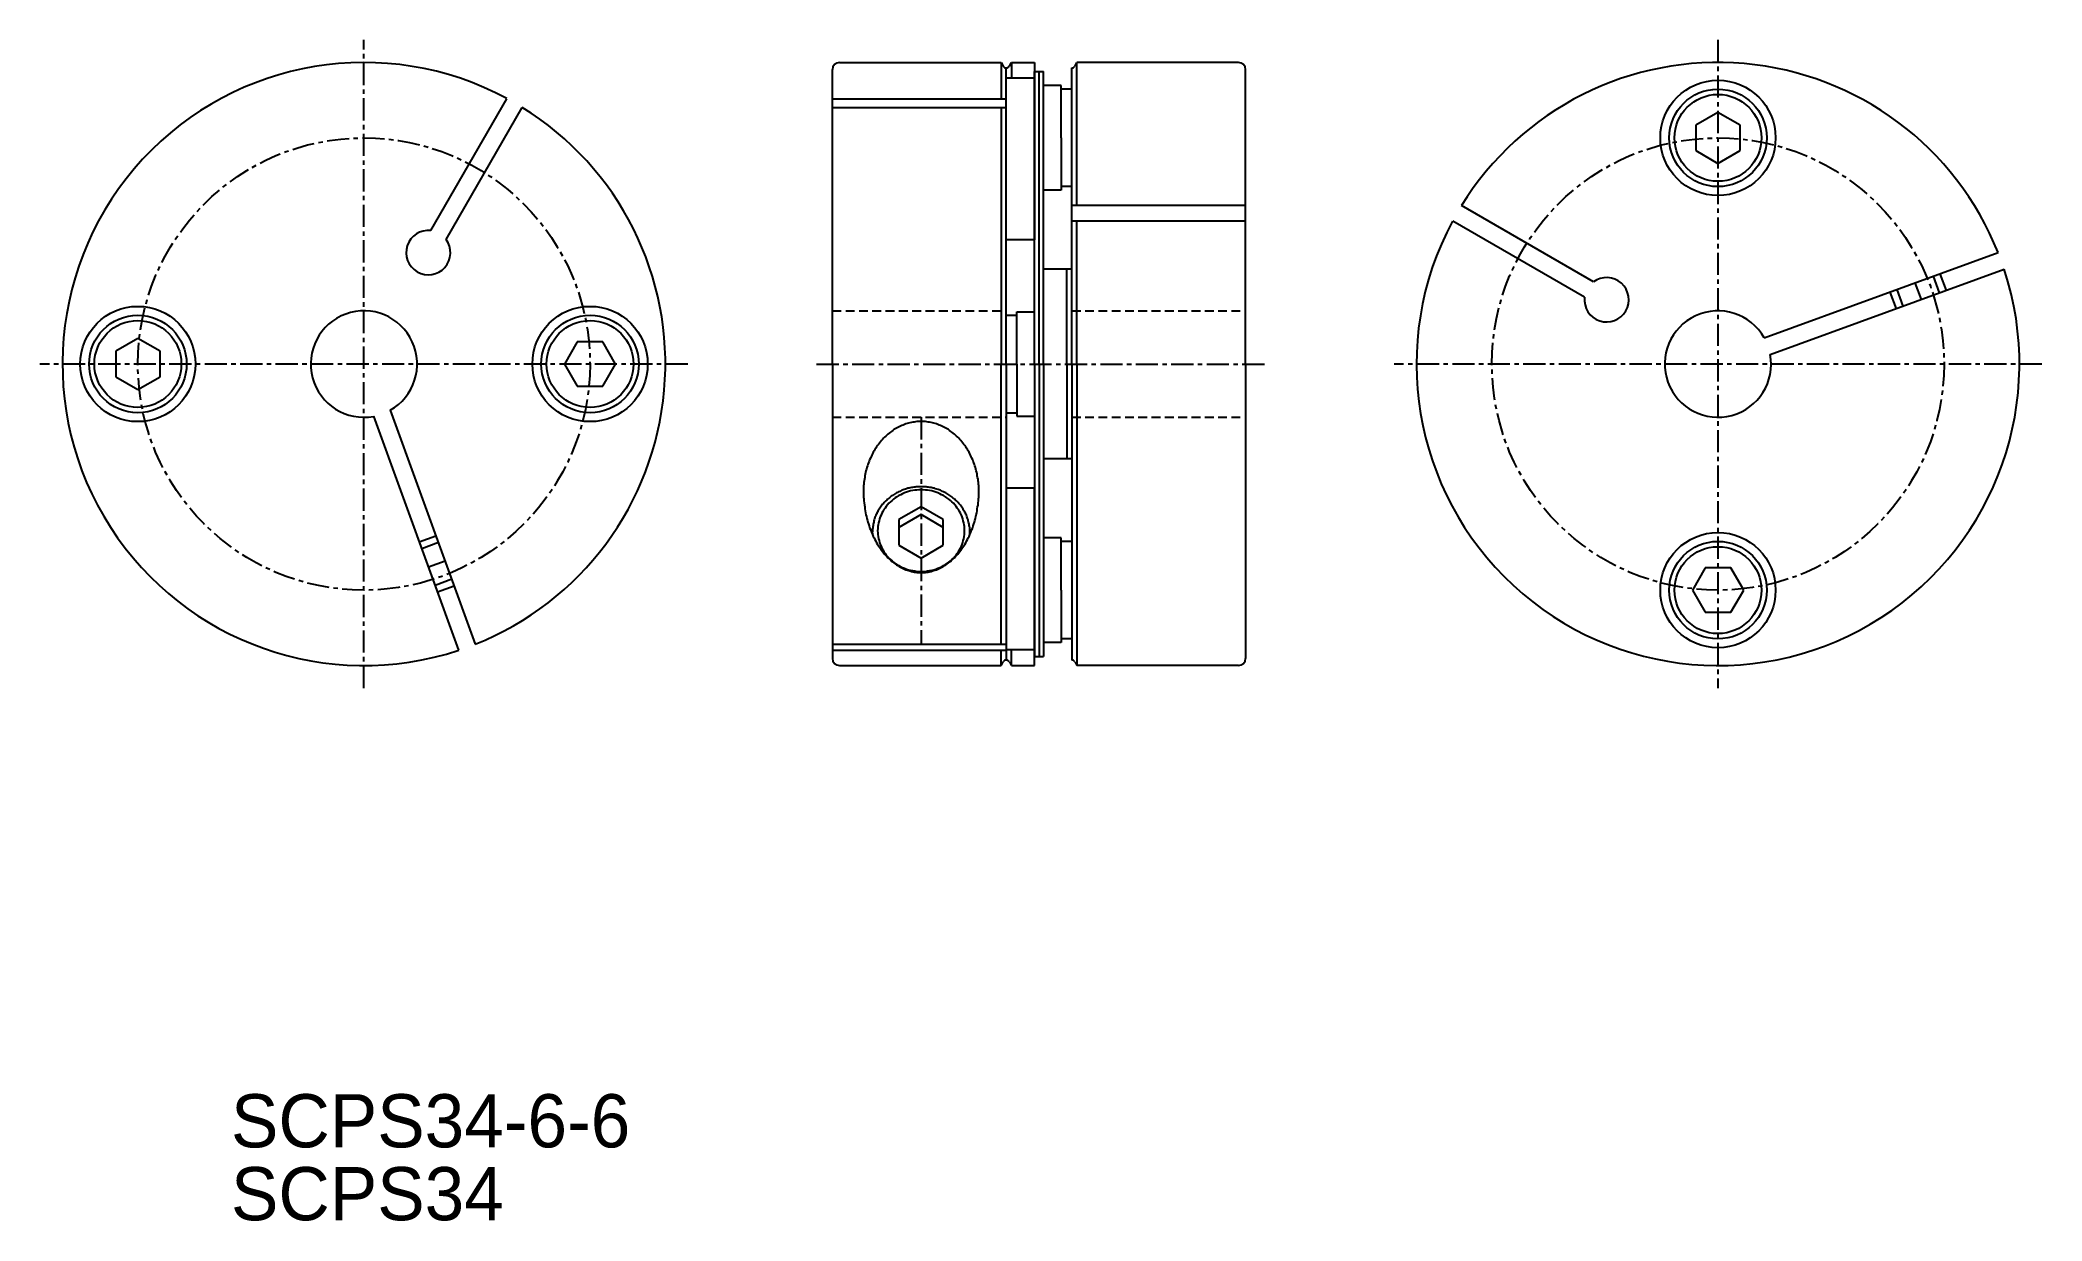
# Model space of a CAD drawing. Extents: x 60 to 172, y 29 to 95.
import ezdxf

# ---------------------------------------------------------------- set-up
doc = ezdxf.new("R2010")
doc.units = 0
doc.linetypes.add('CENTER', pattern=[2, 1.25, -0.25, 0.25, -0.25])
doc.linetypes.add('DASHED', pattern=[0.75, 0.5, -0.25])
doc.layers.get('0').update_dxf_attribs({"linetype": 'CONTINUOUS'})
doc.layers.add('CENTER', color=1, linetype='CENTER')

msp = doc.modelspace()

# ---------------------------------------------------------------- linework, layer by layer
at = {"color": 7, "linetype": 'CONTINUOUS'}
for p, q in [((104.67, 93.96), (113.79, 93.96)), ((113.79, 93.96), (113.79, 91.92)), ((113.79, 93.96), (113.9, 93.76)), ((114.25, 93.76), (114.36, 93.96)), ((114.36, 93.96), (115.67, 93.96)), ((114.36, 93.96), (114.36, 93.07)), ((115.67, 93.96), (115.67, 83.96)), ((117.95, 93.76), (118.06, 93.96)), ((127.17, 93.96), (118.06, 93.96)), ((118.06, 85.89), (118.06, 93.96)), ((104.27, 76.96), (104.27, 93.56)), ((114.07, 76.96), (114.07, 93.66)), ((115.67, 93.07), (114.07, 93.07)), ((115.67, 76.96), (115.67, 93.46)), ((115.67, 93.46), (116.17, 93.46)), ((115.92, 76.96), (115.92, 93.46)), ((116.17, 76.96), (116.17, 93.46)), ((117.17, 92.66), (116.17, 92.66)), ((117.17, 89.71), (117.17, 92.66)), ((117.77, 76.96), (117.77, 93.66)), ((127.57, 76.96), (127.57, 93.56)), ((81.62, 84.48), (85.91, 91.92)), ((104.27, 91.92), (114.07, 91.92)), ((117.77, 92.46), (117.17, 92.46)), ((82.48, 83.98), (86.78, 91.42)), ((104.27, 91.42), (114.07, 91.42)), ((113.79, 91.42), (113.79, 76.96)), ((154.21, 91.15), (152.96, 90.43)), ((152.96, 90.43), (152.96, 88.99)), ((155.46, 90.43), (154.21, 91.15)), ((155.46, 88.99), (155.46, 90.43)), ((117.17, 89.71), (117.17, 86.76)), ((152.96, 88.99), (154.21, 88.27)), ((154.21, 88.27), (155.46, 88.99)), ((117.77, 86.96), (117.17, 86.96)), ((117.17, 86.76), (116.17, 86.76)), ((127.57, 85.89), (117.77, 85.89)), ((147.19, 81.59), (139.75, 85.89)), ((127.57, 85.02), (117.77, 85.02)), ((118.06, 76.96), (118.06, 85.02)), ((146.69, 80.72), (139.25, 85.02)), ((115.67, 83.96), (114.07, 83.96)), ((156.82, 78.44), (170.01, 83.24)), ((117.77, 82.3), (116.17, 82.3)), ((117.49, 76.96), (117.49, 82.3)), ((157.16, 77.5), (170.35, 82.3)), ((114.07, 79.71), (114.67, 79.71)), ((114.67, 76.96), (114.67, 79.91)), ((114.67, 79.91), (115.67, 79.91)), ((115.67, 76.96), (115.67, 79.91)), ((65.1, 78.4), (63.85, 77.68)), ((66.35, 77.68), (65.1, 78.4)), ((89.88, 78.21), (89.16, 76.96)), ((91.32, 78.21), (89.88, 78.21)), ((92.04, 76.96), (91.32, 78.21)), ((63.85, 77.68), (63.85, 76.24)), ((66.35, 76.24), (66.35, 77.68)), ((89.16, 76.96), (89.88, 75.71)), ((91.32, 75.71), (92.04, 76.96)), ((104.27, 76.96), (104.27, 60.36)), ((113.79, 61.16), (113.79, 76.96)), ((114.07, 76.96), (114.07, 60.26)), ((114.67, 76.96), (114.67, 74.01)), ((115.67, 76.96), (115.67, 60.46)), ((115.67, 76.96), (115.67, 74.01)), ((115.92, 76.96), (115.92, 60.46)), ((116.17, 76.96), (116.17, 60.46)), ((117.49, 76.96), (117.49, 71.62)), ((117.77, 76.96), (117.77, 60.26)), ((118.06, 76.96), (118.06, 59.96)), ((127.57, 76.96), (127.57, 60.36)), ((63.85, 76.24), (65.1, 75.52)), ((65.1, 75.52), (66.35, 76.24)), ((89.88, 75.71), (91.32, 75.71)), ((78.39, 74.01), (83.19, 60.82)), ((79.33, 74.35), (84.13, 61.16)), ((114.07, 74.21), (114.67, 74.21)), ((114.67, 74.01), (115.67, 74.01)), ((117.77, 71.62), (116.17, 71.62)), ((109.27, 68.91), (108.02, 68.19)), ((110.52, 68.19), (109.27, 68.91)), ((115.67, 69.96), (114.07, 69.96)), ((115.67, 59.96), (115.67, 69.96)), ((109.27, 68.47), (108.02, 67.74)), ((108.02, 68.19), (108.02, 66.74)), ((110.52, 67.74), (109.27, 68.47)), ((110.52, 66.74), (110.52, 68.19)), ((108.02, 66.74), (109.27, 66.02)), ((109.27, 66.02), (110.52, 66.74)), ((117.17, 67.16), (116.17, 67.16)), ((117.17, 64.21), (117.17, 67.16)), ((117.77, 66.96), (117.17, 66.96)), ((153.49, 65.46), (152.77, 64.21)), ((154.94, 65.46), (153.49, 65.46)), ((155.66, 64.21), (154.94, 65.46)), ((117.17, 64.21), (117.17, 61.26)), ((152.77, 64.21), (153.49, 62.96)), ((154.94, 62.96), (155.66, 64.21)), ((153.49, 62.96), (154.94, 62.96)), ((104.27, 61.16), (114.07, 61.16)), ((117.17, 61.26), (116.17, 61.26)), ((117.77, 61.46), (117.17, 61.46)), ((104.27, 60.82), (114.07, 60.82)), ((104.67, 59.96), (113.79, 59.96)), ((113.79, 59.96), (113.79, 60.82)), ((113.79, 59.96), (113.9, 60.16)), ((115.67, 60.85), (114.07, 60.85)), ((114.25, 60.16), (114.36, 59.96)), ((114.36, 59.96), (114.36, 60.85)), ((114.36, 59.96), (115.67, 59.96)), ((115.67, 60.46), (116.17, 60.46)), ((117.95, 60.16), (118.06, 59.96)), ((127.17, 59.96), (118.06, 59.96))]:
    msp.add_line(p, q, dxfattribs=at)
at = {"color": 3, "linetype": 'CONTINUOUS'}
for p, q in [((166.35, 81.91), (166.69, 80.97)), ((166.73, 82.05), (167.07, 81.11)), ((163.91, 81.02), (164.25, 80.08)), ((164.29, 81.16), (164.63, 80.22)), ((81.91, 67.26), (80.97, 66.92)), ((82.05, 66.89), (81.11, 66.54)), ((82.8, 64.82), (81.86, 64.48)), ((82.94, 64.44), (82, 64.1))]:
    msp.add_line(p, q, dxfattribs=at)
at = {"color": 3, "linetype": 'DASHED'}
for p, q in [((104.27, 79.96), (114.07, 79.96)), ((117.77, 79.96), (127.57, 79.96)), ((104.27, 73.96), (114.07, 73.96)), ((117.77, 73.96), (127.57, 73.96))]:
    msp.add_line(p, q, dxfattribs=at)
at = {"color": 7, "linetype": 'CONTINUOUS'}
for points in [[(112.52, 69.8, 0), (112.52, 69.9, 0), (112.52, 69.99, 0), (112.52, 70.09, 0), (112.51, 70.18, 0), (112.5, 70.28, 0), (112.49, 70.38, 0), (112.48, 70.47, 0), (112.46, 70.57, 0), (112.44, 70.66, 0), (112.43, 70.75, 0), (112.41, 70.85, 0), (112.38, 70.94, 0), (112.36, 71.03, 0), (112.33, 71.12, 0), (112.31, 71.21, 0), (112.28, 71.3, 0), (112.25, 71.39, 0), (112.21, 71.48, 0), (112.18, 71.56, 0), (112.14, 71.65, 0), (112.1, 71.73, 0), (112.06, 71.82, 0), (112.02, 71.9, 0), (111.98, 71.98, 0), (111.93, 72.06, 0), (111.89, 72.14, 0), (111.84, 72.21, 0), (111.79, 72.29, 0), (111.73, 72.36, 0), (111.68, 72.43, 0), (111.63, 72.5, 0), (111.57, 72.57, 0), (111.52, 72.64, 0), (111.46, 72.71, 0), (111.4, 72.77, 0), (111.34, 72.83, 0), (111.27, 72.89, 0), (111.21, 72.95, 0), (111.15, 73.01, 0), (111.08, 73.06, 0), (111.01, 73.11, 0), (110.94, 73.16, 0), (110.88, 73.21, 0), (110.81, 73.26, 0), (110.74, 73.3, 0), (110.66, 73.34, 0), (110.59, 73.38, 0), (110.52, 73.42, 0), (110.44, 73.46, 0), (110.37, 73.49, 0), (110.29, 73.52, 0), (110.22, 73.55, 0), (110.14, 73.58, 0), (110.06, 73.6, 0), (109.99, 73.63, 0), (109.91, 73.65, 0), (109.83, 73.66, 0), (109.75, 73.68, 0), (109.67, 73.69, 0), (109.59, 73.7, 0), (109.51, 73.71, 0), (109.43, 73.72, 0), (109.35, 73.72, 0), (109.27, 73.72, 0), (109.19, 73.72, 0), (109.11, 73.72, 0), (109.03, 73.71, 0), (108.96, 73.7, 0), (108.88, 73.69, 0), (108.8, 73.68, 0), (108.72, 73.66, 0), (108.64, 73.65, 0), (108.56, 73.63, 0), (108.48, 73.6, 0), (108.41, 73.58, 0), (108.33, 73.55, 0), (108.25, 73.52, 0), (108.18, 73.49, 0), (108.11, 73.46, 0), (108.03, 73.42, 0), (107.96, 73.38, 0), (107.89, 73.34, 0), (107.81, 73.3, 0), (107.74, 73.26, 0), (107.67, 73.21, 0), (107.6, 73.16, 0), (107.54, 73.11, 0), (107.47, 73.06, 0), (107.4, 73.01, 0), (107.34, 72.95, 0), (107.28, 72.89, 0), (107.21, 72.83, 0), (107.15, 72.77, 0), (107.09, 72.71, 0), (107.03, 72.64, 0), (106.98, 72.57, 0), (106.92, 72.5, 0), (106.87, 72.43, 0), (106.81, 72.36, 0), (106.76, 72.29, 0), (106.71, 72.21, 0), (106.66, 72.14, 0), (106.62, 72.06, 0), (106.57, 71.98, 0), (106.53, 71.9, 0), (106.49, 71.82, 0), (106.45, 71.73, 0), (106.41, 71.65, 0), (106.37, 71.56, 0), (106.34, 71.48, 0), (106.3, 71.39, 0), (106.27, 71.3, 0), (106.24, 71.21, 0), (106.21, 71.12, 0), (106.19, 71.03, 0), (106.16, 70.94, 0), (106.14, 70.85, 0), (106.12, 70.75, 0), (106.1, 70.66, 0), (106.09, 70.57, 0), (106.07, 70.47, 0), (106.06, 70.38, 0), (106.05, 70.28, 0), (106.04, 70.18, 0), (106.03, 70.09, 0), (106.03, 69.99, 0), (106.03, 69.9, 0), (106.02, 69.8, 0)], [(112.02, 67.34, 0), (112.02, 67.41, 0), (112.02, 67.47, 0), (112.02, 67.54, 0), (112.02, 67.6, 0), (112.02, 67.67, 0), (112.01, 67.73, 0), (112, 67.8, 0), (111.99, 67.86, 0), (111.98, 67.93, 0), (111.97, 67.99, 0), (111.95, 68.05, 0), (111.93, 68.12, 0), (111.92, 68.18, 0), (111.89, 68.24, 0), (111.87, 68.3, 0), (111.85, 68.37, 0), (111.83, 68.43, 0), (111.8, 68.49, 0), (111.77, 68.55, 0), (111.74, 68.61, 0), (111.71, 68.66, 0), (111.67, 68.72, 0), (111.64, 68.78, 0), (111.6, 68.83, 0), (111.57, 68.89, 0), (111.53, 68.94, 0), (111.49, 69, 0), (111.44, 69.05, 0), (111.4, 69.1, 0), (111.36, 69.15, 0), (111.31, 69.2, 0), (111.26, 69.25, 0), (111.22, 69.29, 0), (111.17, 69.34, 0), (111.11, 69.38, 0), (111.06, 69.42, 0), (111.01, 69.47, 0), (110.95, 69.51, 0), (110.9, 69.55, 0), (110.84, 69.58, 0), (110.78, 69.62, 0), (110.72, 69.66, 0), (110.67, 69.69, 0), (110.61, 69.72, 0), (110.54, 69.75, 0), (110.48, 69.78, 0), (110.42, 69.81, 0), (110.36, 69.84, 0), (110.29, 69.86, 0), (110.23, 69.88, 0), (110.16, 69.91, 0), (110.09, 69.93, 0), (110.03, 69.95, 0), (109.96, 69.96, 0), (109.89, 69.98, 0), (109.83, 69.99, 0), (109.76, 70, 0), (109.69, 70.02, 0), (109.62, 70.02, 0), (109.55, 70.03, 0), (109.48, 70.04, 0), (109.41, 70.04, 0), (109.34, 70.04, 0), (109.27, 70.04, 0), (109.2, 70.04, 0), (109.14, 70.04, 0), (109.07, 70.04, 0), (109, 70.03, 0), (108.93, 70.02, 0), (108.86, 70.02, 0), (108.79, 70, 0), (108.72, 69.99, 0), (108.65, 69.98, 0), (108.59, 69.96, 0), (108.52, 69.95, 0), (108.45, 69.93, 0), (108.39, 69.91, 0), (108.32, 69.88, 0), (108.26, 69.86, 0), (108.19, 69.84, 0), (108.13, 69.81, 0), (108.07, 69.78, 0), (108, 69.75, 0), (107.94, 69.72, 0), (107.88, 69.69, 0), (107.82, 69.66, 0), (107.77, 69.62, 0), (107.71, 69.58, 0), (107.65, 69.55, 0), (107.59, 69.51, 0), (107.54, 69.47, 0), (107.49, 69.42, 0), (107.44, 69.38, 0), (107.38, 69.34, 0), (107.33, 69.29, 0), (107.28, 69.25, 0), (107.24, 69.2, 0), (107.19, 69.15, 0), (107.15, 69.1, 0), (107.1, 69.05, 0), (107.06, 69, 0), (107.02, 68.94, 0), (106.98, 68.89, 0), (106.94, 68.83, 0), (106.91, 68.78, 0), (106.87, 68.72, 0), (106.84, 68.66, 0), (106.81, 68.61, 0), (106.78, 68.55, 0), (106.75, 68.49, 0), (106.72, 68.43, 0), (106.7, 68.37, 0), (106.67, 68.3, 0), (106.65, 68.24, 0), (106.63, 68.18, 0), (106.61, 68.12, 0), (106.6, 68.05, 0), (106.58, 67.99, 0), (106.57, 67.93, 0), (106.56, 67.86, 0), (106.55, 67.8, 0), (106.54, 67.73, 0), (106.53, 67.67, 0), (106.53, 67.6, 0), (106.53, 67.54, 0), (106.52, 67.47, 0), (106.53, 67.41, 0), (106.53, 67.34, 0)], [(106.02, 69.8, 0), (106.03, 69.69, 0), (106.03, 69.57, 0), (106.03, 69.46, 0), (106.04, 69.35, 0), (106.05, 69.24, 0), (106.06, 69.13, 0), (106.07, 69.01, 0), (106.09, 68.9, 0), (106.1, 68.79, 0), (106.12, 68.68, 0), (106.14, 68.57, 0), (106.16, 68.46, 0), (106.19, 68.36, 0), (106.21, 68.25, 0), (106.24, 68.14, 0), (106.27, 68.04, 0), (106.3, 67.94, 0), (106.34, 67.83, 0), (106.37, 67.73, 0), (106.41, 67.63, 0), (106.45, 67.53, 0), (106.49, 67.43, 0), (106.53, 67.34, 0), (106.57, 67.24, 0), (106.62, 67.15, 0), (106.66, 67.06, 0), (106.71, 66.97, 0), (106.76, 66.88, 0), (106.81, 66.79, 0), (106.87, 66.71, 0), (106.92, 66.63, 0), (106.98, 66.55, 0), (107.03, 66.47, 0), (107.09, 66.39, 0), (107.15, 66.32, 0), (107.21, 66.24, 0), (107.28, 66.17, 0), (107.34, 66.1, 0), (107.4, 66.04, 0), (107.47, 65.97, 0), (107.54, 65.91, 0), (107.6, 65.85, 0), (107.67, 65.8, 0), (107.74, 65.74, 0), (107.81, 65.69, 0), (107.89, 65.64, 0), (107.96, 65.59, 0), (108.03, 65.55, 0), (108.11, 65.51, 0), (108.18, 65.47, 0), (108.25, 65.43, 0), (108.33, 65.4, 0), (108.41, 65.36, 0), (108.48, 65.34, 0), (108.56, 65.31, 0), (108.64, 65.29, 0), (108.72, 65.27, 0), (108.8, 65.25, 0), (108.88, 65.23, 0), (108.96, 65.22, 0), (109.03, 65.21, 0), (109.11, 65.2, 0), (109.19, 65.2, 0), (109.27, 65.2, 0), (109.35, 65.2, 0), (109.43, 65.2, 0), (109.51, 65.21, 0), (109.59, 65.22, 0), (109.67, 65.23, 0), (109.75, 65.25, 0), (109.83, 65.27, 0), (109.91, 65.29, 0), (109.99, 65.31, 0), (110.06, 65.34, 0), (110.14, 65.36, 0), (110.22, 65.4, 0), (110.29, 65.43, 0), (110.37, 65.47, 0), (110.44, 65.51, 0), (110.52, 65.55, 0), (110.59, 65.59, 0), (110.66, 65.64, 0), (110.74, 65.69, 0), (110.81, 65.74, 0), (110.88, 65.8, 0), (110.94, 65.85, 0), (111.01, 65.91, 0), (111.08, 65.97, 0), (111.15, 66.04, 0), (111.21, 66.1, 0), (111.27, 66.17, 0), (111.34, 66.24, 0), (111.4, 66.32, 0), (111.46, 66.39, 0), (111.52, 66.47, 0), (111.57, 66.55, 0), (111.63, 66.63, 0), (111.68, 66.71, 0), (111.73, 66.79, 0), (111.79, 66.88, 0), (111.84, 66.97, 0), (111.89, 67.06, 0), (111.93, 67.15, 0), (111.98, 67.24, 0), (112.02, 67.34, 0), (112.06, 67.43, 0), (112.1, 67.53, 0), (112.14, 67.63, 0), (112.18, 67.73, 0), (112.21, 67.83, 0), (112.25, 67.94, 0), (112.28, 68.04, 0), (112.31, 68.14, 0), (112.33, 68.25, 0), (112.36, 68.36, 0), (112.38, 68.46, 0), (112.41, 68.57, 0), (112.43, 68.68, 0), (112.44, 68.79, 0), (112.46, 68.9, 0), (112.48, 69.01, 0), (112.49, 69.13, 0), (112.5, 69.24, 0), (112.51, 69.35, 0), (112.52, 69.46, 0), (112.52, 69.57, 0), (112.52, 69.69, 0), (112.52, 69.8, 0)], [(111.72, 67.56, 0), (111.72, 67.68, 0), (111.71, 67.79, 0), (111.7, 67.9, 0), (111.68, 68.01, 0), (111.65, 68.12, 0), (111.62, 68.23, 0), (111.58, 68.34, 0), (111.54, 68.44, 0), (111.49, 68.55, 0), (111.44, 68.65, 0), (111.38, 68.75, 0), (111.31, 68.84, 0), (111.24, 68.93, 0), (111.17, 69.02, 0), (111.09, 69.11, 0), (111.01, 69.19, 0), (110.92, 69.27, 0), (110.83, 69.34, 0), (110.73, 69.41, 0), (110.64, 69.48, 0), (110.53, 69.54, 0), (110.43, 69.59, 0), (110.32, 69.64, 0), (110.21, 69.69, 0), (110.1, 69.73, 0), (109.98, 69.77, 0), (109.87, 69.8, 0), (109.75, 69.82, 0), (109.63, 69.84, 0), (109.51, 69.85, 0), (109.39, 69.86, 0), (109.27, 69.87, 0), (109.15, 69.86, 0), (109.03, 69.85, 0), (108.92, 69.84, 0), (108.8, 69.82, 0), (108.68, 69.8, 0), (108.56, 69.77, 0), (108.45, 69.73, 0), (108.34, 69.69, 0), (108.23, 69.64, 0), (108.12, 69.59, 0), (108.02, 69.54, 0), (107.91, 69.48, 0), (107.81, 69.41, 0), (107.72, 69.34, 0), (107.63, 69.27, 0), (107.54, 69.19, 0), (107.46, 69.11, 0), (107.38, 69.02, 0), (107.31, 68.93, 0), (107.24, 68.84, 0), (107.17, 68.75, 0), (107.11, 68.65, 0), (107.06, 68.55, 0), (107.01, 68.44, 0), (106.97, 68.34, 0), (106.93, 68.23, 0), (106.9, 68.12, 0), (106.87, 68.01, 0), (106.85, 67.9, 0), (106.84, 67.79, 0), (106.83, 67.68, 0), (106.82, 67.56, 0), (106.83, 67.45, 0), (106.84, 67.34, 0), (106.85, 67.23, 0), (106.87, 67.11, 0), (106.9, 67, 0), (106.93, 66.89, 0), (106.97, 66.79, 0), (107.01, 66.68, 0), (107.06, 66.58, 0), (107.11, 66.48, 0), (107.17, 66.38, 0), (107.24, 66.28, 0), (107.31, 66.19, 0), (107.38, 66.1, 0), (107.46, 66.02, 0), (107.54, 65.94, 0), (107.63, 65.86, 0), (107.72, 65.78, 0), (107.81, 65.71, 0), (107.91, 65.65, 0), (108.02, 65.59, 0), (108.12, 65.53, 0), (108.23, 65.48, 0), (108.34, 65.44, 0), (108.45, 65.4, 0), (108.56, 65.36, 0), (108.68, 65.33, 0), (108.8, 65.31, 0), (108.92, 65.29, 0), (109.03, 65.27, 0), (109.15, 65.26, 0), (109.27, 65.26, 0), (109.39, 65.26, 0), (109.51, 65.27, 0), (109.63, 65.29, 0), (109.75, 65.31, 0), (109.87, 65.33, 0), (109.98, 65.36, 0), (110.1, 65.4, 0), (110.21, 65.44, 0), (110.32, 65.48, 0), (110.43, 65.53, 0), (110.53, 65.59, 0), (110.64, 65.65, 0), (110.73, 65.71, 0), (110.83, 65.78, 0), (110.92, 65.86, 0), (111.01, 65.94, 0), (111.09, 66.02, 0), (111.17, 66.1, 0), (111.24, 66.19, 0), (111.31, 66.28, 0), (111.38, 66.38, 0), (111.44, 66.48, 0), (111.49, 66.58, 0), (111.54, 66.68, 0), (111.58, 66.79, 0), (111.62, 66.89, 0), (111.65, 67, 0), (111.68, 67.11, 0), (111.7, 67.23, 0), (111.71, 67.34, 0), (111.72, 67.45, 0), (111.72, 67.56, 0)]]:
    msp.add_polyline3d(points, dxfattribs=at)
for centre, radius in [((154.21, 89.71), 3.25), ((154.21, 89.71), 2.75), ((154.21, 89.71), 2.45), ((65.1, 76.96), 3.25), ((90.6, 76.96), 3.25), ((65.1, 76.96), 2.75), ((65.1, 76.96), 2.45), ((90.6, 76.96), 2.75), ((90.6, 76.96), 2.45), ((154.21, 64.21), 3.25), ((154.21, 64.21), 2.75), ((154.21, 64.21), 2.45)]:
    msp.add_circle(centre, radius, dxfattribs=at)
for centre, radius, start, end in [((77.85, 76.96), 17, 61.6854, 288.3146), ((104.67, 93.56), 0.4, 90, 180), ((114.07, 93.86), 0.2, 210, 330), ((117.77, 93.86), 0.2, 270, 330), ((127.17, 93.56), 0.4, 0, 90), ((154.21, 76.96), 17, 21.6854, 148.3146), ((77.85, 76.96), 17, 291.6854, 58.3146), ((154.21, 76.96), 17, 151.6854, 18.3146), ((81.48, 83.24), 1.25, 83.5782, 36.4219), ((147.93, 80.58), 1.25, 173.5782, 126.4219), ((77.85, 76.96), 3, 299.5941, 280.4059), ((154.21, 76.96), 3, 29.5941, 10.4059), ((104.67, 60.36), 0.4, 180, 270), ((114.07, 60.06), 0.2, 30, 150), ((117.77, 60.06), 0.2, 30, 90), ((127.17, 60.36), 0.4, 270, 0)]:
    msp.add_arc(centre, radius, start, end, dxfattribs=at)
at = {"layer": 'CENTER', "color": 1, "linetype": 'CENTER'}
for p, q in [((77.85, 58.69), (77.85, 95.23)), ((154.21, 95.23), (154.21, 58.69)), ((165.32, 81.53), (165.66, 80.59)), ((96.12, 76.96), (59.58, 76.96)), ((103.38, 76.96), (128.67, 76.96)), ((172.48, 76.96), (135.95, 76.96)), ((109.27, 73.96), (109.27, 61.16)), ((82.43, 65.85), (81.49, 65.51))]:
    msp.add_line(p, q, dxfattribs=at)
for centre in [(77.85, 76.96), (154.21, 76.96)]:
    msp.add_circle(centre, 12.75, dxfattribs=at)

# ---------------------------------------------------------------- texts
at = {"color": 7, "linetype": 'CONTINUOUS'}
for s, p in [('SCPS34-6-6', (70.35, 32.79)), ('SCPS34', (70.35, 28.68))]:
    msp.add_text(s, height=3, dxfattribs=at).set_placement(p)

doc.saveas('drawing.dxf')
